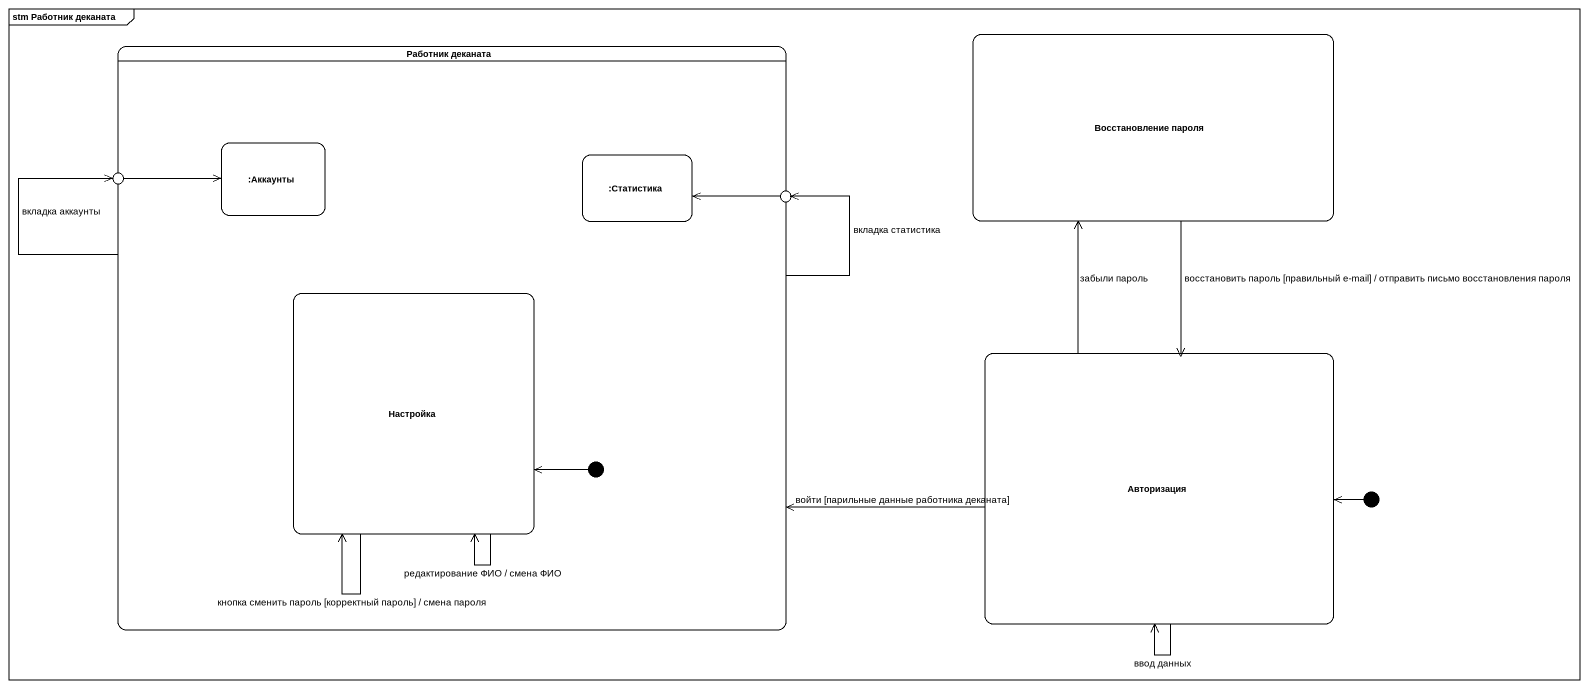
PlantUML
@startuml
mainframe stm Работник деканата
hide empty description
state "Работник деканата" as Работник_деканата {
  state ":Аккаунты" as Аккаунты
  state ":Статистика" as Статистика
  state Настройка
  [*] -left-> Настройка
}
state "Восстановление пароля" as Восстановление_пароля
state entry1 <<choice>>
state entry2 <<choice>>
state Авторизация
[*] -left-> Авторизация
Работник_деканата -left-> entry1 : вкладка аккаунты
Работник_деканата -right-> entry2 : вкладка статистика
Восстановление_пароля --> Авторизация : восстановить пароль [правильный e-mail] / отправить письмо восстановления пароля
entry1 -right-> Аккаунты
entry2 -left-> Статистика
Настройка --> Настройка : кнопка сменить пароль [корректный пароль] / смена пароля
Настройка --> Настройка : редактирование ФИО / смена ФИО
Авторизация -left-> Работник_деканата : войти [парильные данные работника деканата]
Авторизация -up-> Восстановление_пароля : забыли пароль
Авторизация --> Авторизация : ввод данных
@enduml
